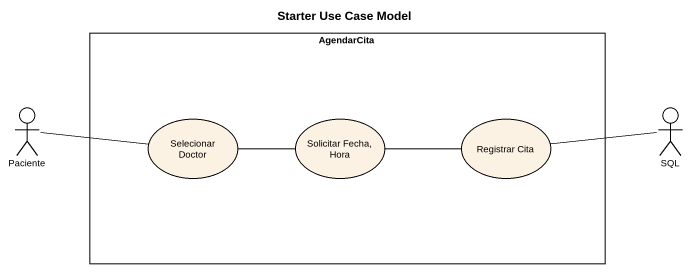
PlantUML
@startuml
title Starter Use Case Model
rectangle AgendarCita {
  usecase "Selecionar Doctor" as Selecionar_Doctor
  usecase "Solicitar Fecha, Hora" as Solicitar_Fecha_Hora
  usecase "Registrar Cita" as Registrar_Cita
}
actor Paciente
actor SQL
Paciente -right- Selecionar_Doctor
SQL -left- Registrar_Cita
Selecionar_Doctor -right- Solicitar_Fecha_Hora
Solicitar_Fecha_Hora -right- Registrar_Cita
@enduml
